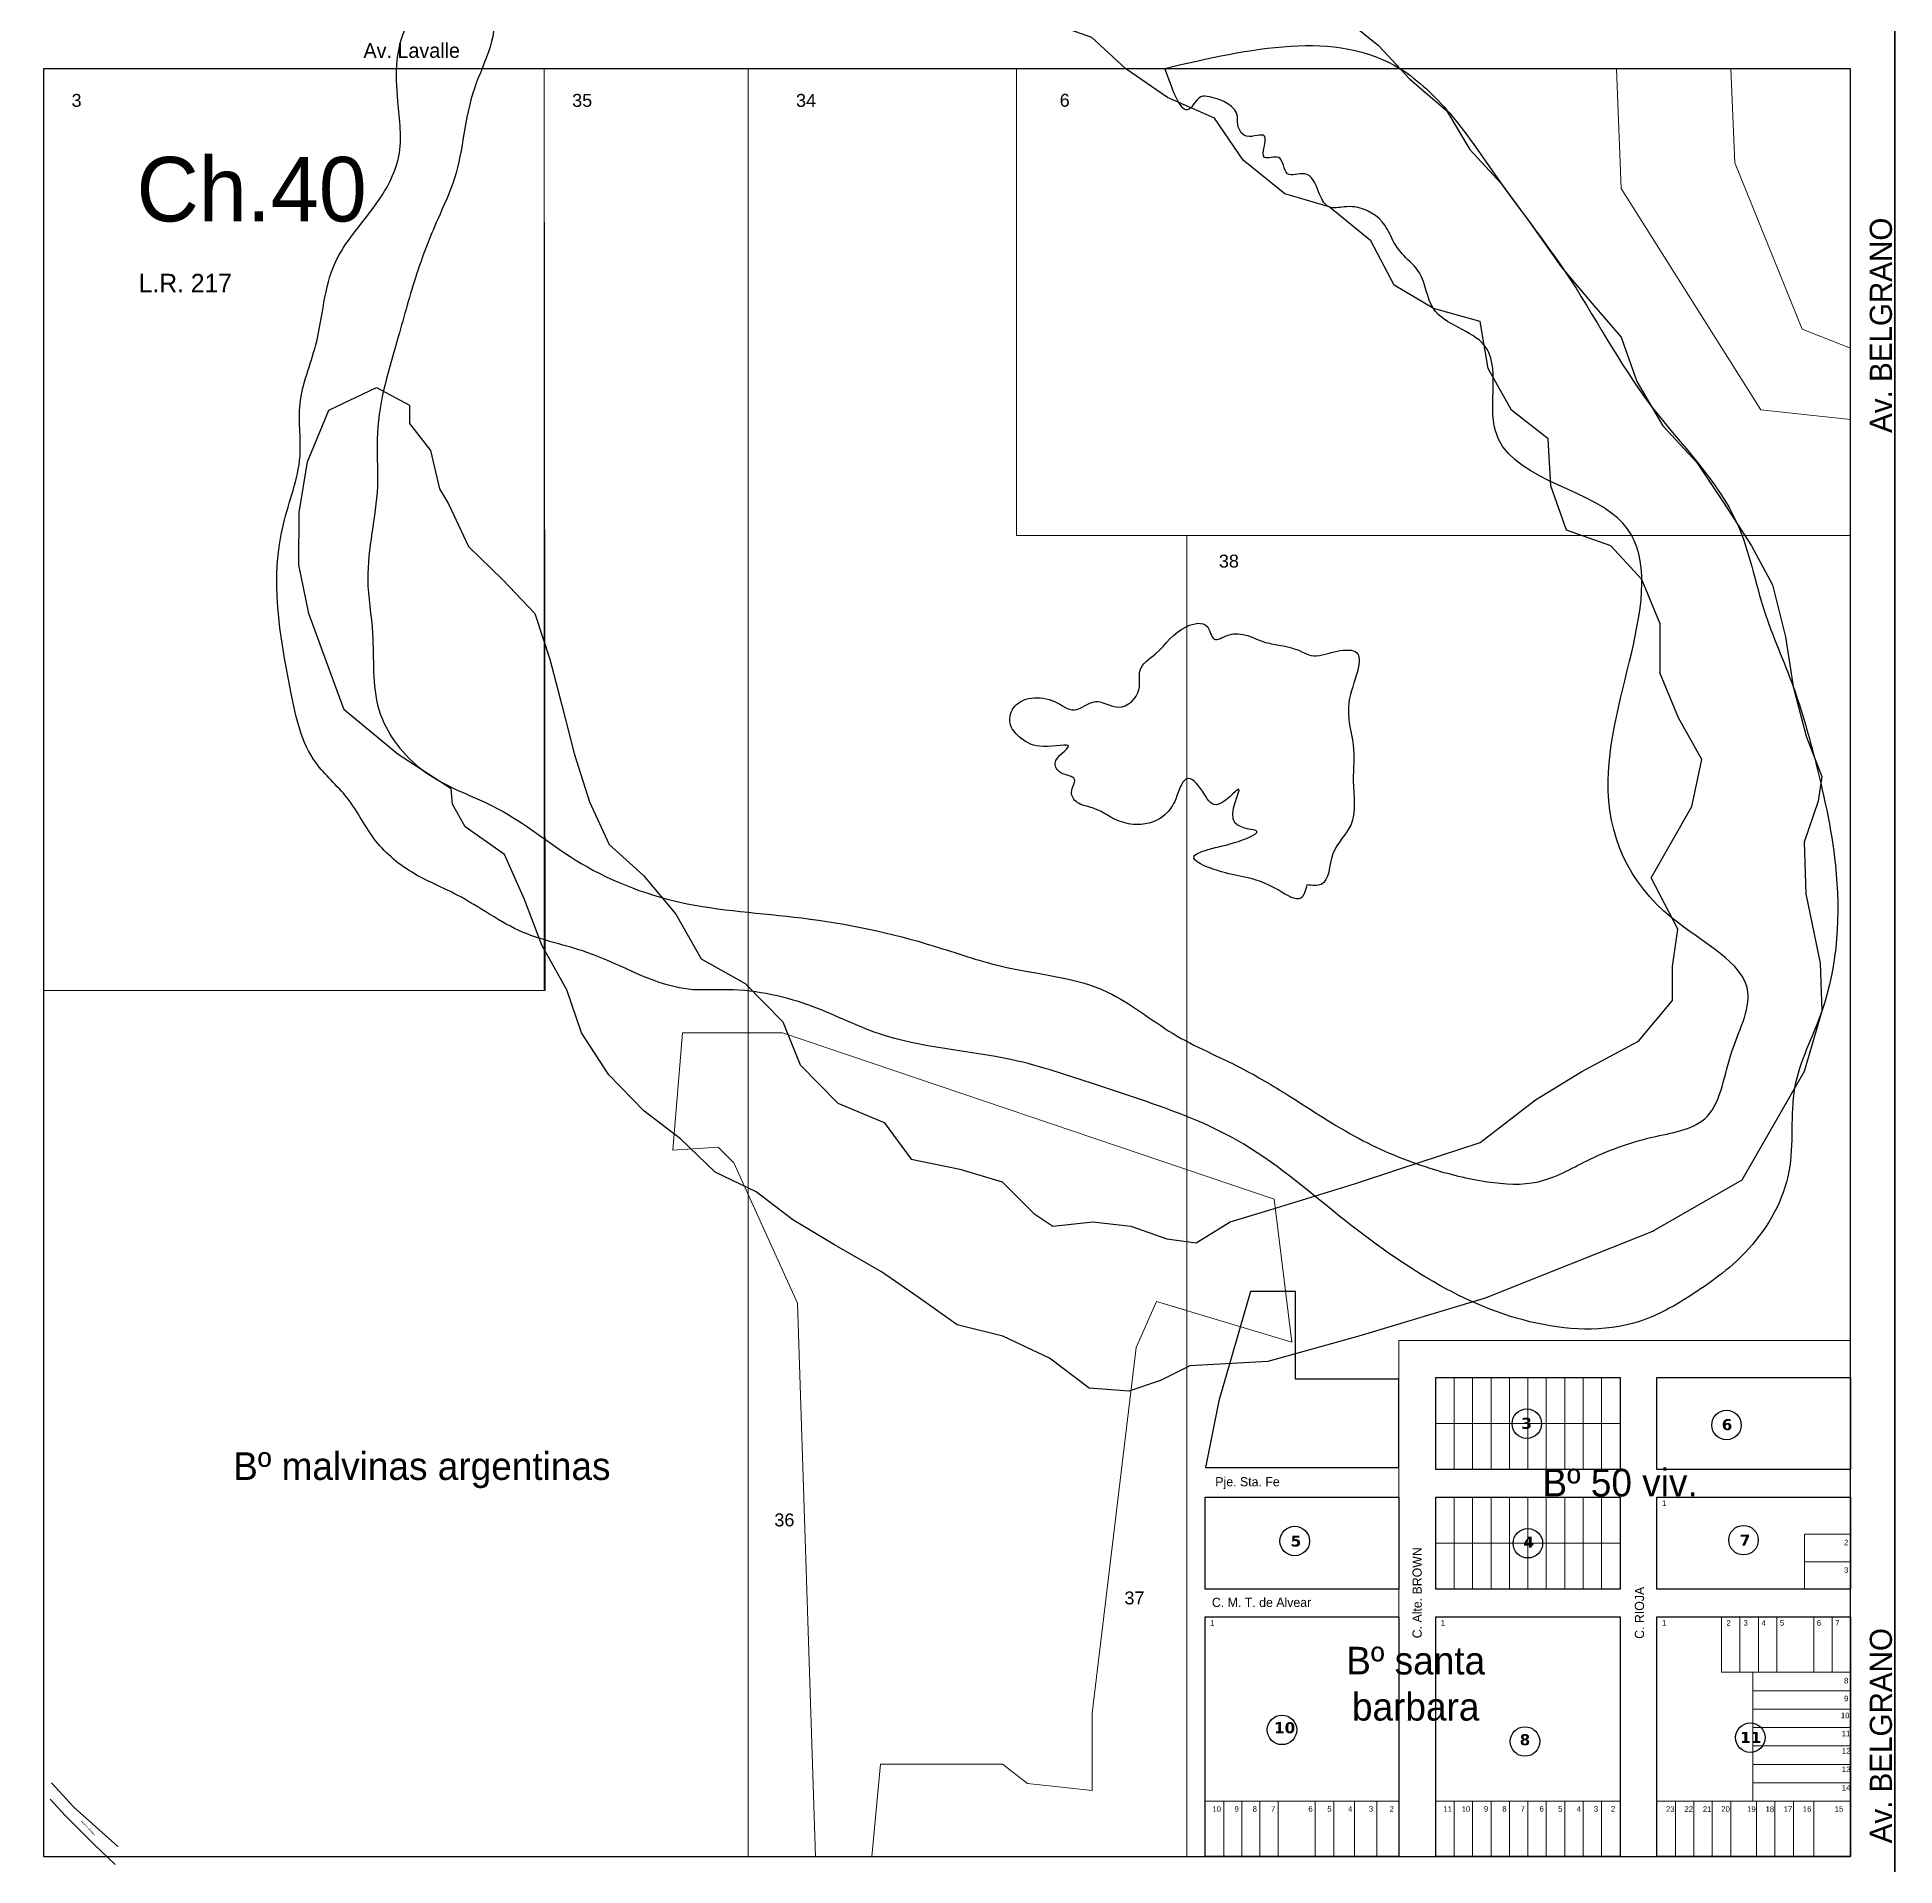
# Model space of a CAD drawing. Header units: millimetres. Extents: x 0 to 6558, y 60 to 10727.
# Drawn here: x 3196 to 4204, y 8425 to 9417 of the extents above; entities that cross this region are included whole.
import ezdxf

# ---------------------------------------------------------------- set-up
doc = ezdxf.new("R2010")
doc.units = ezdxf.units.MM
for name, color, linetype, lineweight in [('0 LAGUNA', 140, 'Continuous', 30), ('0 NOMBRE DE BARRIOS', 251, 'Continuous', 35), ('0 N° CHACRAS', 253, 'Continuous', 35), ('0 N° DE PARCELA', 255, 'Continuous', 25), ('0 SIG - PARCELAS', 252, 'Continuous', 18), ('EQUIPAMIENTOS', 10, 'Continuous', 18), ('plano sin mensura sta. barbara', 50, 'Continuous', 18), ('RECUADRO', 7, 'Continuous', 18)]:
    doc.layers.add(name, color=color, linetype=linetype, lineweight=lineweight)
for name, color, linetype in [('0 NOMBRE DE CALLES', 255, 'Continuous'), ('0 N° DE MANZANA', 255, 'Continuous'), ('0 Nº DE LOTE', 251, 'Continuous'), ('0 SIG - CHACRAS', 253, 'Continuous'), ('0 SIG - MANZANAS', 253, 'Continuous')]:
    doc.layers.add(name, color=color, linetype=linetype)
doc.styles.get("Standard").update_dxf_attribs({"font": 'arial.ttf'})
doc.styles.add('STYLE1', font='arial.ttf')

msp = doc.modelspace()

# ---------------------------------------------------------------- linework, layer by layer
at = {"layer": '0 LAGUNA'}
for p, q in [((3216.353, 8456.981), (3204.299, 8470.108)), ((3216.353, 8456.981), (3204.299, 8470.108)), ((3211.913, 8452.159), (3203.517, 8461.271)), ((3211.913, 8452.159), (3203.517, 8461.271)), ((3240.162, 8435.508), (3216.353, 8456.981)), ((3240.162, 8435.508), (3216.353, 8456.981)), ((3227.596, 8436.488), (3211.913, 8452.159)), ((3227.596, 8436.488), (3211.913, 8452.159)), ((3238.709, 8425.874), (3227.596, 8436.488)), ((3238.709, 8425.874), (3227.596, 8436.488))]:
    msp.add_line(p, q, dxfattribs=at)
for points in [[(4073.434, 8769.625), (3981.887, 8733.029), (3913.227, 8712.444), (3864.021, 8698.721), (3821.681, 8696.433), (3805.66, 8688.428), (3788.495, 8682.71), (3766.947, 8684.174), (3745.511, 8700.618), (3720.249, 8712.441), (3695.518, 8718.631), (3674.215, 8733.668), (3654.452, 8747.429), (3628.925, 8762.067), (3606.346, 8775.563), (3586.451, 8790.732), (3564.137, 8801.412), (3545.384, 8819.529), (3525.488, 8834.698), (3506.603, 8854.224), (3491.675, 8876.963), (3483.786, 8900.366), (3470.134, 8924.647), (3460.705, 8949.325), (3449.868, 8973.871), (3428.565, 8988.907), (3421.738, 9001.047), (3420.942, 9009.494), (3392.2, 9028.091), (3362.928, 9052.319), (3353.367, 9078.405), (3343.805, 9104.491), (3338.467, 9130.976), (3338.628, 9159.399), (3343.145, 9186.813), (3354.702, 9214.89), (3380.523, 9227.268), (3398.479, 9217.598), (3398.479, 9207.598), (3409.795, 9193.04), (3414.602, 9172.187), (3419.622, 9164.138), (3430.326, 9141), (3449.079, 9122.883), (3466.425, 9104.632), (3474.446, 9079.821), (3481.059, 9054.877), (3487.805, 9028.525), (3495.959, 9002.306), (3506.663, 8979.169), (3525.283, 8962.459), (3542.894, 8941.393), (3556.547, 8917.113), (3580.533, 8903.75), (3600.96, 8882.949), (3610.256, 8859.679), (3630.683, 8838.878), (3655.811, 8828.464), (3670.474, 8808.54), (3696.949, 8803.083), (3719.836, 8796.221), (3737.001, 8779.067), (3747.299, 8772.205), (3769.042, 8774.492), (3789.64, 8772.205), (3809.093, 8765.343), (3825.114, 8763.056), (3843.423, 8774.492), (3866.31, 8781.354), (3910.939, 8795.077), (3934.97, 8803.083), (3979.156, 8817.527), (4009.065, 8840.668), (4034.151, 8856.096), (4065.025, 8872.488), (4083.357, 8894.665), (4083.357, 8912.985), (4086.252, 8933.234), (4071.779, 8961.197), (4093.97, 8999.766), (4099.373, 9025.357), (4086.646, 9047.984), (4076.747, 9072.024), (4076.747, 9098.893), (4066.848, 9122.933), (4049.878, 9141.317), (4025.837, 9149.802), (4017.353, 9173.842), (4015.938, 9199.297), (3996.14, 9214.852), (3983.413, 9237.479), (3979.171, 9262.933), (3953.716, 9270.004), (3932.504, 9282.731), (3919.777, 9306.771), (3897.151, 9325.155), (3873.11, 9332.226), (3850.484, 9350.61), (3834.928, 9373.236), (3809.474, 9384.549), (3786.848, 9400.105), (3768.464, 9417.075), (3744.423, 9425.559)], [(3902.807, 9429.802), (3924.019, 9412.832), (3940.989, 9394.448), (3960.787, 9377.479), (3973.514, 9356.266), (3990.484, 9337.883), (4006.039, 9316.67), (4023.009, 9292.63), (4038.565, 9274.246), (4055.534, 9254.448), (4064.019, 9230.408), (4078.161, 9206.367), (4096.545, 9186.569), (4110.686, 9165.357), (4126.241, 9141.317), (4137.555, 9120.105), (4144.625, 9091.822), (4148.868, 9064.953), (4155.938, 9038.085), (4164.403, 9016.158), (4162.473, 9002.658), (4154.754, 8980.481), (4155.719, 8952.519), (4163.438, 8914.914), (4164.403, 8888.88), (4154.754, 8856.096), (4121.05, 8797.037), (4073.016, 8769.704)]]:
    msp.add_lwpolyline(points, dxfattribs=at)
at = {"layer": '0 LAGUNA', "start_tangent": (-0.67820687, -0.73487104), "end_tangent": (-0.04877531, 0.99880978)}
msp.add_spline([(2418.939, 9218.223), (2418.939, 9208.07), (2416.681, 9200.738), (2413.858, 9189.458), (2411.035, 9179.305), (2408.776, 9172.537), (2408.776, 9159), (2408.776, 9147.156), (2408.776, 9135.875), (2411.035, 9124.595), (2418.939, 9108.238), (2430.231, 9096.957), (2443.782, 9091.881), (2454.509, 9088.497), (2472.576, 9081.729), (2482.174, 9073.832), (2494.595, 9071.012), (2502.5, 9066.5), (2551.221, 9076.645), (2565.562, 9078.237), (2576.717, 9079.828), (2589.465, 9079.828), (2613.367, 9079.828), (2632.968, 9081.984), (2630.39, 9101.421), (2630.66, 9102.121), (2680.439, 9102.121), (2680.439, 9129.176), (2704.196, 9141.912), (2729.691, 9157.83), (2752, 9165.79), (2772.716, 9181.708), (2795.024, 9199.219), (2820.52, 9213.546), (2831.626, 9231.056), (2871.527, 9254.745), (2905.688, 9283.588), (2922.468, 9301.099), (2946.191, 9318.609), (2976.682, 9351.425), (2982.335, 9353.63), (2990.511, 9366.365), (3002.775, 9392.004), (3015.948, 9400.105), (3033.591, 9412.999), (3047.803, 9414.917), (3055.101, 9420.105), (3059.326, 9425.662), (3067.392, 9431.034), (3072.002, 9435.638), (3089.645, 9462.228), (3098.59, 9474.601), (3106.847, 9479.413), (3114.416, 9489.036), (3109.095, 9502.196), (3126.113, 9505.533), (3128.178, 9511.032), (3136.434, 9516.531), (3143.315, 9526.155), (3149.508, 9535.091), (3153.636, 9541.277), (3154.325, 9551.588), (3159.141, 9556.399), (3162.582, 9563.273), (3164.646, 9570.147), (3179.979, 9594.447), (3191.023, 9607.347), (3199.979, 9618.73), (3204.979, 9636.183), (3204.979, 9652.878), (3216.848, 9670.206), (3235.722, 9693.31), (3241.735, 9713.332), (3247.748, 9726.68), (3263.782, 9740.028), (3276.475, 9749.372), (3285.828, 9757.38), (3293.845, 9763.387), (3307.207, 9763.387), (3313.887, 9763.387), (3325.913, 9766.724), (3349.964, 9768.059), (3367.334, 9768.059), (3382.7, 9766.057), (3374.015, 9756.046), (3355.976, 9750.039), (3343.951, 9738.693), (3341.279, 9729.35), (3335.934, 9720.006), (3327.249, 9708.66), (3315.892, 9700.651), (3305.203, 9676.625), (3301.194, 9662.609), (3289.169, 9630.574), (3285.16, 9627.237), (3273.135, 9609.885), (3264.45, 9596.537), (3251.088, 9591.865), (3237.727, 9582.521), (3229.042, 9577.182), (3215.68, 9568.506), (3213.676, 9559.162), (3199.979, 9559.162), (3180.079, 9559.162), (3180.079, 9547.816), (3179.979, 9524.457), (3172.255, 9509.775), (3164.906, 9494.424), (3142.38, 9460.371), (3134.274, 9445.332), (3120.378, 9420.105), (3111.74, 9409.445), (3111.74, 9400.105), (3104.746, 9380.553), (3093.746, 9369.564), (3082.166, 9356.261), (3070.008, 9345.85), (3057.849, 9339.488), (3049.164, 9336.596), (3036.054, 9324.307), (3019.049, 9314.24), (3010.861, 9305.432), (3007.712, 9292.219), (2999.525, 9283.411), (2987.559, 9275.861), (2972.1, 9265.651), (2956.823, 9260.601), (2954.232, 9253.355), (2947.738, 9245.633), (2944.337, 9238.219), (2940.317, 9232.35), (2936.916, 9226.79), (2932.587, 9219.994), (2927.021, 9212.581), (2917.745, 9208.256), (2909.706, 9205.167), (2904.14, 9203.005), (2897.337, 9194.973), (2890.176, 9181.186), (2883.921, 9170.319), (2873.859, 9165.7), (2870.324, 9164.614), (2855.989, 9158.337), (2837.215, 9155.268), (2823.809, 9140.302), (2821.854, 9130.374), (2808.882, 9113.665), (2802.055, 9101.389), (2792.156, 9097.296), (2786.012, 9097.296), (2776.112, 9092.863), (2744.544, 9065.859), (2738.666, 9047.915), (2731.481, 9041.064), (2722.99, 9033.234), (2717.438, 9026.709), (2706.008, 9016.595), (2696.537, 9010.397), (2680.439, 9003.546), (2672.697, 8998.978), (2666.492, 8993.432), (2657.348, 8987.233), (2648.997, 8979.654), (2632.489, 8977.112), (2619.792, 8976.467), (2600.851, 8973.858), (2595.952, 8973.858), (2578.692, 8963.736), (2566.895, 8954.57), (2565.584, 8942.784), (2568.206, 8930.344), (2587.213, 8931.653), (2593.768, 8931.653), (2602.288, 8929.034), (2610.229, 8920.471), (2628.505, 8910.105), (2637.025, 8910.105), (2644.891, 8910.105), (2656.689, 8910.105), (2668.182, 8912.106), (2680.439, 8912.106), (2680.439, 8910.105), (2697.325, 8910.105), (2700.602, 8900.224), (2740.744, 8872.077), (2753.426, 8850.77), (2757.553, 8839.636), (2768.613, 8830.673), (2789.743, 8831.191), (2805.318, 8822.31), (2818.188, 8819.673), (2825.977, 8815.375), (2838.611, 8808.403), (2856.857, 8800.512), (2875.078, 8792.814), (2895.234, 8796.063), (2907.916, 8796.063), (2926.939, 8793.183), (2949.42, 8793.183), (2986.238, 8778.876), (3006.219, 8771.618), (3028.924, 8748.935), (3034.373, 8747.121), (3040.731, 8743.491), (3044.364, 8738.955), (3059.803, 8719.902), (3070.702, 8707.2), (3081.601, 8688.147), (3089.774, 8662.743), (3092.499, 8642.782), (3087.958, 8621.914), (3075.243, 8607.398), (3063.436, 8594.696), (3050.721, 8581.994), (3041.639, 8575.643), (3034.862, 8546.589), (3028.173, 8536.822), (3019.854, 8526.98), (3015.475, 8521.294), (3015.037, 8513.639), (3020.956, 8497.339), (3027.118, 8487.337), (3035.204, 8484.837), (3051.813, 8465.732), (3051.315, 8455.492), (3039.615, 8430.105), (3009.028, 8435.757), (2987.132, 8435.296), (2967.31, 8433.712), (2955.976, 8434.55), (2950.1, 8434.201), (2934.591, 8432.648), (2926.043, 8437.881), (2921.08, 8439.534), (2918.943, 8447.522), (2911.864, 8452.804), (2899.747, 8456.182), (2892.42, 8458.434), (2888.757, 8462.938), (2878.613, 8467.161), (2866.496, 8470.82), (2862.551, 8472.509), (2852.407, 8476.732), (2837.754, 8480.11), (2821.692, 8480.391), (2816.62, 8479.547), (2791.26, 8482.085), (2784.846, 8481.932), (2781.028, 8481.017), (2759.168, 8479.13), (2759.129, 8479.116), (2770.65, 8472.068), (2778.584, 8468.963), (2779.806, 8467.132), (2779.996, 8464.637), (2775.835, 8455.537), (2773.239, 8454.774), (2765.602, 8452.638), (2760.562, 8454.011), (2755.225, 8457.103), (2749.566, 8461.487), (2743.609, 8461.487), (2739.027, 8458.588), (2736.613, 8454.337), (2733.987, 8447.756), (2732.002, 8443.941), (2711.153, 8433.665), (2701.482, 8432.323), (2695.706, 8432.054), (2670.856, 8433.53), (2666.154, 8435.543), (2664.408, 8437.556), (2667.723, 8466.899), (2664.651, 8485.783), (2669.737, 8507.443), (2669.451, 8518.305), (2696.462, 8506.021), (2705.709, 8505.547), (2716.142, 8505.784), (2722.543, 8508.389), (2726.337, 8510.758), (2733.687, 8510.521), (2743.171, 8505.073), (2767.911, 8500.184), (2798.3, 8500.717), (2804.697, 8511.368), (2810.029, 8518.825), (2815.36, 8523.086), (2840.701, 8524.58), (2853.49, 8523.661), (2871.339, 8530.707), (2904.432, 8550.164), (2911.053, 8563.55), (2918.788, 8571.307), (2925.185, 8579.614), (2926.61, 8580.073), (2934.248, 8582.736), (2945.019, 8597.715), (2951.824, 8607.686), (2953.4, 8616.608), (2959.134, 8620.824), (2961.805, 8627.103), (2969.488, 8635.341), (2970.283, 8635.939), (2971.564, 8634.303), (2970.472, 8635.5), (2974.531, 8641.273), (2982.818, 8649.67), (2983.343, 8666.463), (2981.242, 8674.335), (2976.514, 8680.107), (2971.261, 8686.405), (2969.16, 8692.702), (2965.482, 8702.674), (2960.754, 8706.872), (2957.603, 8707.397), (2947.621, 8714.744), (2942.368, 8719.992), (2937.64, 8723.665), (2929.235, 8729.963), (2922.387, 8732.171), (2919.779, 8730.416), (2907.171, 8725.676), (2902.969, 8724.304), (2888.785, 8724.853), (2883.531, 8725.676), (2871.133, 8725.676), (2861.017, 8727.048), (2845.504, 8735.317), (2827.948, 8733.185), (2815.954, 8740.092), (2805.611, 8739.793), (2794.53, 8742.479), (2787.143, 8745.463), (2758.714, 8749.75), (2744.573, 8753.109), (2730.431, 8756.468), (2729.521, 8767.021), (2724.349, 8770.711), (2715.484, 8772.925), (2705.88, 8777.353), (2698.493, 8778.091), (2688.151, 8776.615), (2681.502, 8775.877), (2670.159, 8769.156), (2659.291, 8773.495), (2660.817, 8781.781), (2657.862, 8786.209), (2661.556, 8793.589), (2663.033, 8803.921), (2665.249, 8810.563), (2651.213, 8819.419), (2640.132, 8819.419), (2634.961, 8810.563), (2631.127, 8806.916), (2620.967, 8801.469)], degree=3, dxfattribs=at)
at = {"layer": '0 LAGUNA'}
for points in [[(3808.137, 9400.354), (3822.201, 9378.893), (3827.537, 9384.861), (3832.422, 9384.861), (3847.522, 9374.21), (3847.522, 9371.104), (3852.408, 9363.56), (3862.178, 9363.56), (3862.178, 9352.022), (3869.728, 9352.022), (3874.613, 9343.147), (3883.94, 9343.147), (3891.49, 9333.384), (3897.151, 9325.155), (3905.257, 9325.155), (3911.031, 9325.155), (3927.463, 9315.189), (3932.348, 9305.87), (3937.677, 9298.77), (3946.116, 9289.451), (3953.716, 9270.004), (3981.292, 9250.206), (3987.329, 9203.638), (4053.559, 9156.448), (4048.442, 9013.707), (4083.074, 8939.374), (4124.284, 8899.366), (4115.072, 8865.112), (4100.87, 8830.344), (4072.466, 8820.41), (4036.96, 8807.639), (4010.687, 8796.286), (3982.993, 8796.286), (3951.748, 8803.643), (3913.403, 8819.701), (3875.057, 8843.116), (3849.335, 8858.04), (3812.547, 8876.642), (3776.905, 8899.194), (3718.676, 8913.385), (3683.035, 8924.101), (3611.134, 8939.374), (3544.978, 8947.98), (3488.286, 8970.951), (3446.39, 8998.623), (3406.571, 9018.793), (3381.771, 9052.549), (3378.365, 9093.702), (3375.773, 9123.131), (3380.972, 9173.509), (3380.972, 9202.6), (3392.334, 9254.7), (3402.276, 9288.716), (3413.742, 9318.517), (3422.81, 9340.735), (3433.606, 9389.472), (3442.042, 9433.582), (3429.26, 9445.644), (3398.726, 9426.486), (3392.153, 9382.494), (3392.586, 9352.693), (3379.619, 9325.73), (3358.25, 9295.22), (3347.55, 9250.255), (3339.029, 9218.326), (3339.029, 9189.944), (3329.98, 9153.047), (3334.046, 9062.003), (3347.538, 9023.687), (3364.581, 9004.53), (3380.203, 8981.115), (3400.868, 8963.449), (3424.271, 8951.803), (3460.064, 8931.551), (3494.671, 8920.723), (3552, 8900.464), (3568.074, 8900.464), (3615.024, 8892.054), (3652.8, 8876.642), (3725.28, 8862.384), (3770.553, 8848.98), (3805.206, 8837.252), (3847.125, 8818.822), (3903.236, 8777.274), (3950.745, 8743.764), (4006.079, 8720.308), (4064.966, 8720.308), (4094.589, 8735.391), (4124.771, 8759.965), (4146.569, 8801.851), (4149.663, 8847.175), (4164.403, 8888.88), (4171.741, 8968.04), (4160.171, 9027.121), (4148.868, 9064.953), (4133.171, 9106.123), (4118.464, 9153.337), (4071.711, 9217.332), (4025.213, 9290.025), (3990.484, 9337.883), (3962.564, 9375.956), (3935.768, 9400.105), (3808.137, 9400.354)], [(3808.137, 9400.354), (3822.201, 9378.893), (3827.537, 9384.861), (3832.422, 9384.861), (3847.522, 9374.21), (3847.522, 9371.104), (3852.408, 9363.56), (3862.178, 9363.56), (3862.178, 9352.022), (3869.728, 9352.022), (3874.613, 9343.147), (3883.94, 9343.147), (3891.49, 9333.384), (3897.151, 9325.155), (3905.257, 9325.155), (3911.031, 9325.155), (3927.463, 9315.189), (3932.348, 9305.87), (3937.677, 9298.77), (3946.116, 9289.451), (3953.716, 9270.004), (3981.292, 9250.206), (3987.329, 9203.638), (4053.559, 9156.448), (4048.442, 9013.707), (4083.074, 8939.374), (4124.284, 8899.366), (4115.072, 8865.112), (4100.87, 8830.344), (4072.466, 8820.41), (4036.96, 8807.639), (4010.687, 8796.286), (3982.993, 8796.286), (3951.748, 8803.643), (3913.403, 8819.701), (3875.057, 8843.116), (3849.335, 8858.04), (3812.547, 8876.642), (3776.905, 8899.194), (3718.676, 8913.385), (3683.035, 8924.101), (3611.134, 8939.374), (3544.978, 8947.98), (3488.286, 8970.951), (3446.39, 8998.623), (3406.571, 9018.793), (3381.771, 9052.549), (3378.365, 9093.702), (3375.773, 9123.131), (3380.972, 9173.509), (3380.972, 9202.6), (3392.334, 9254.7), (3402.276, 9288.716), (3413.742, 9318.517), (3422.81, 9340.735), (3433.606, 9389.472), (3442.042, 9433.582), (3429.26, 9445.644), (3398.726, 9426.486), (3392.153, 9382.494), (3392.586, 9352.693), (3379.619, 9325.73), (3358.25, 9295.22), (3347.55, 9250.255), (3339.029, 9218.326), (3339.029, 9189.944), (3329.98, 9153.047), (3334.046, 9062.003), (3347.538, 9023.687), (3364.581, 9004.53), (3380.203, 8981.115), (3400.868, 8963.449), (3424.271, 8951.803), (3460.064, 8931.551), (3494.671, 8920.723), (3552, 8900.464), (3568.074, 8900.464), (3615.024, 8892.054), (3652.8, 8876.642), (3725.28, 8862.384), (3770.553, 8848.98), (3805.206, 8837.252), (3847.125, 8818.822), (3903.236, 8777.274), (3950.745, 8743.764), (4006.079, 8720.308), (4064.966, 8720.308), (4094.589, 8735.391), (4124.771, 8759.965), (4146.569, 8801.851), (4149.663, 8847.175), (4164.403, 8888.88), (4171.741, 8968.04), (4160.171, 9027.121), (4148.868, 9064.953), (4133.171, 9106.123), (4118.464, 9153.337), (4071.711, 9217.332), (4025.213, 9290.025), (3990.484, 9337.883), (3962.564, 9375.956), (3935.768, 9400.105), (3808.137, 9400.354)], [(3885.13, 8957.374), (3892.884, 8957.588), (3899.267, 8974.15), (3908.94, 8989.766), (3910.288, 9013.761), (3910.288, 9033.186), (3907.937, 9056.42), (3911.324, 9083.942), (3899.996, 9083.843), (3887.417, 9081.828), (3882.462, 9083.843), (3870.947, 9087.279), (3862.731, 9088.905), (3842.438, 9092.829), (3834.814, 9090.699), (3831.002, 9097.555), (3819.979, 9097.555), (3803.003, 9082.701), (3794.634, 9073.82), (3794.045, 9063.276), (3782.974, 9053.754), (3770.395, 9056.801), (3758.96, 9052.269), (3748.287, 9056.801), (3725.849, 9053.079), (3724.385, 9044.119), (3729.99, 9036.995), (3742.188, 9032.425), (3755.91, 9032.425), (3748.578, 9023.283), (3751.717, 9018.202), (3759.133, 9014.523), (3757.46, 9007.667), (3760.571, 9002.099), (3768.91, 8999.061), (3780.814, 8993.029), (3790.979, 8990.147), (3806.988, 8994.395), (3813.418, 9002.624), (3816.255, 9009.953), (3819.979, 9014.904), (3828.44, 9008.118), (3835.958, 9000.804), (3848.205, 9009.215), (3846.107, 8990.995), (3858.003, 8986.338), (3845.868, 8980.244), (3829.444, 8975.865), (3824.045, 8972.939), (3836.581, 8965.076), (3851.205, 8961.581), (3869.502, 8954.561), (3881.898, 8950.154), (3885.13, 8957.374)], [(3885.13, 8957.374), (3892.884, 8957.588), (3899.267, 8974.15), (3908.94, 8989.766), (3910.288, 9013.761), (3910.288, 9033.186), (3907.937, 9056.42), (3911.324, 9083.942), (3899.996, 9083.843), (3887.417, 9081.828), (3882.462, 9083.843), (3870.947, 9087.279), (3862.731, 9088.905), (3842.438, 9092.829), (3834.814, 9090.699), (3831.002, 9097.555), (3819.979, 9097.555), (3803.003, 9082.701), (3794.634, 9073.82), (3794.045, 9063.276), (3782.974, 9053.754), (3770.395, 9056.801), (3758.96, 9052.269), (3748.287, 9056.801), (3725.849, 9053.079), (3724.385, 9044.119), (3729.99, 9036.995), (3742.188, 9032.425), (3755.91, 9032.425), (3748.578, 9023.283), (3751.717, 9018.202), (3759.133, 9014.523), (3757.46, 9007.667), (3760.571, 9002.099), (3768.91, 8999.061), (3780.814, 8993.029), (3790.979, 8990.147), (3806.988, 8994.395), (3813.418, 9002.624), (3816.255, 9009.953), (3819.979, 9014.904), (3828.44, 9008.118), (3835.958, 9000.804), (3848.205, 9009.215), (3846.107, 8990.995), (3858.003, 8986.338), (3845.868, 8980.244), (3829.444, 8975.865), (3824.045, 8972.939), (3836.581, 8965.076), (3851.205, 8961.581), (3869.502, 8954.561), (3881.898, 8950.154), (3885.13, 8957.374)]]:
    msp.add_spline(points, degree=3, dxfattribs=at)
at = {"layer": '0 N° DE MANZANA'}
for centre in [(4004.402, 8664.98), (4112.715, 8664.244), (3878.528, 8601.29), (3878.528, 8601.29), (4004.979, 8600.105), (4121.915, 8601.776), (3871.594, 8498.829), (3871.594, 8498.829), (4003.373, 8492.572), (4125.585, 8494.657)]:
    msp.add_circle(centre, 8, dxfattribs=at)
at = {"layer": '0 SIG - CHACRAS'}
msp.add_lwpolyline([(3199.979, 8430.105), (4179.979, 8430.105), (4179.979, 9400.105), (3199.979, 9400.105)], close=True, dxfattribs=at)
msp.add_lwpolyline([(3199.979, 8900.105), (3199.979, 8430.105), (3339.479, 8430.105)], dxfattribs=at)
at = {"layer": '0 SIG - MANZANAS'}
msp.add_lwpolyline([(3830.189, 8641.16), (3934.979, 8641.16), (3934.979, 8689.051), (3878.899, 8689.051), (3878.899, 8736.78), (3854.5, 8736.78), (3837.418, 8677.461), (3830.189, 8641.16)], dxfattribs=at)
for points in [[(3954.979, 8690.105), (4054.979, 8690.105), (4054.979, 8640.105), (3954.979, 8640.105)], [(4074.979, 8690.105), (4179.979, 8690.105), (4179.979, 8640.105), (4074.979, 8640.105)], [(3829.979, 8625.105), (3934.979, 8625.105), (3934.979, 8575.105), (3829.979, 8575.105)], [(3829.979, 8625.105), (3934.979, 8625.105), (3934.979, 8575.105), (3829.979, 8575.105)], [(3954.979, 8625.105), (4054.979, 8625.105), (4054.979, 8575.105), (3954.979, 8575.105)], [(4074.979, 8625.105), (4179.979, 8625.105), (4179.979, 8575.105), (4074.979, 8575.105)], [(3829.979, 8560.105), (3934.979, 8560.105), (3934.979, 8430.105), (3829.979, 8430.105)], [(3829.979, 8560.105), (3934.979, 8560.105), (3934.979, 8430.111), (3829.979, 8430.111)], [(3954.979, 8560.105), (4054.979, 8560.105), (4054.979, 8430.105), (3954.979, 8430.105)], [(4074.979, 8560.105), (4179.979, 8560.105), (4179.979, 8430.105), (4074.979, 8430.105)]]:
    msp.add_lwpolyline(points, close=True, dxfattribs=at)
at = {"layer": '0 SIG - PARCELAS'}
msp.add_line((3954.979, 8575.105), (3954.979, 8625.105), dxfattribs=at)
for points in [[(3199.979, 8900.105), (3471.459, 8900.105), (3471.459, 9400.105), (3199.979, 9400.105)], [(3727.579, 9400.105), (4053.059, 9400.105), (4055.611, 9335.155), (4131.384, 9215.062), (4179.979, 9209.815), (4179.979, 9146.865), (3727.579, 9146.865)], [(4179.979, 9248.502), (4179.979, 9400.105), (4115.076, 9400.105), (4117.128, 9349.113), (4153.718, 9258.787)], [(3819.979, 9146.865), (3819.979, 8430.111), (3934.979, 8430.111), (3934.979, 8710.105), (4179.979, 8710.105), (4179.979, 9146.865)], [(4179.979, 8590.105), (4154.979, 8590.105), (4154.979, 8605.105), (4179.979, 8605.105)], [(4179.979, 8575.105), (4154.979, 8575.105), (4154.979, 8590.105), (4179.979, 8590.105)], [(3829.979, 8560.105), (3934.979, 8560.105), (3934.979, 8460.105), (3829.979, 8460.105)], [(4119.979, 8560.105), (4109.979, 8560.105), (4109.979, 8530.105), (4119.979, 8530.105)], [(4129.979, 8560.105), (4119.979, 8560.105), (4119.979, 8530.105), (4129.979, 8530.105)], [(4139.979, 8560.105), (4129.979, 8560.105), (4129.979, 8530.105), (4139.979, 8530.105)], [(4159.979, 8560.105), (4139.979, 8560.105), (4139.979, 8530.105), (4159.979, 8530.105)], [(4169.979, 8560.105), (4159.979, 8560.105), (4159.979, 8530.105), (4169.979, 8530.105)], [(4179.979, 8560.105), (4169.979, 8560.105), (4169.979, 8530.105), (4179.979, 8530.105)], [(4179.979, 8520.105), (4126.979, 8520.105), (4126.979, 8530.105), (4179.979, 8530.105)], [(4179.979, 8510.105), (4126.979, 8510.105), (4126.979, 8520.105), (4179.979, 8520.105)], [(4179.979, 8500.105), (4126.979, 8500.105), (4126.979, 8510.105), (4179.979, 8510.105)], [(4179.979, 8490.105), (4126.979, 8490.105), (4126.979, 8500.105), (4179.979, 8500.105)], [(4179.979, 8480.105), (4126.979, 8480.105), (4126.979, 8490.105), (4179.979, 8490.105)], [(4179.979, 8470.105), (4126.979, 8470.105), (4126.979, 8480.105), (4179.979, 8480.105)], [(4179.979, 8460.105), (4126.979, 8460.105), (4126.979, 8470.105), (4179.979, 8470.105)], [(3829.979, 8430.105), (3839.979, 8430.105), (3839.979, 8460.105), (3829.979, 8460.105)], [(3829.979, 8430.105), (3839.979, 8430.105), (3839.979, 8460.105), (3829.979, 8460.105)], [(3839.979, 8430.105), (3849.779, 8430.105), (3849.779, 8460.105), (3839.979, 8460.105)], [(3839.979, 8430.105), (3849.779, 8430.105), (3849.779, 8460.105), (3839.979, 8460.105)], [(3849.779, 8430.105), (3859.579, 8430.105), (3859.579, 8460.105), (3849.779, 8460.105)], [(3849.779, 8430.105), (3859.579, 8430.105), (3859.579, 8460.105), (3849.779, 8460.105)], [(3859.579, 8430.105), (3869.579, 8430.105), (3869.579, 8460.105), (3859.579, 8460.105)], [(3859.579, 8430.105), (3869.579, 8430.105), (3869.579, 8460.105), (3859.579, 8460.105)], [(3869.579, 8430.105), (3889.579, 8430.105), (3889.579, 8460.105), (3869.579, 8460.105)], [(3869.579, 8430.105), (3889.579, 8430.105), (3889.579, 8460.105), (3869.579, 8460.105)], [(3889.579, 8430.105), (3899.779, 8430.105), (3899.779, 8460.105), (3889.579, 8460.105)], [(3889.579, 8430.105), (3899.779, 8430.105), (3899.779, 8460.105), (3889.579, 8460.105)], [(3899.779, 8430.105), (3910.979, 8430.105), (3910.979, 8460.105), (3899.779, 8460.105)], [(3899.779, 8430.105), (3910.979, 8430.105), (3910.979, 8460.105), (3899.779, 8460.105)], [(3910.979, 8430.105), (3922.979, 8430.105), (3922.979, 8460.105), (3910.979, 8460.105)], [(3910.979, 8430.105), (3922.979, 8430.105), (3922.979, 8460.105), (3910.979, 8460.105)], [(3922.979, 8430.105), (3934.979, 8430.105), (3934.979, 8460.105), (3922.979, 8460.105)], [(3922.979, 8430.105), (3934.979, 8430.105), (3934.979, 8460.105), (3922.979, 8460.105)], [(3954.979, 8430.105), (3964.979, 8430.105), (3964.979, 8460.105), (3954.979, 8460.105)], [(3964.979, 8430.105), (3974.979, 8430.105), (3974.979, 8460.105), (3964.979, 8460.105)], [(3974.979, 8430.105), (3984.979, 8430.105), (3984.979, 8460.105), (3974.979, 8460.105)], [(3984.979, 8430.105), (3994.979, 8430.105), (3994.979, 8460.105), (3984.979, 8460.105)], [(3994.979, 8430.105), (4004.979, 8430.105), (4004.979, 8460.105), (3994.979, 8460.105)], [(4004.979, 8430.105), (4014.979, 8430.105), (4014.979, 8460.105), (4004.979, 8460.105)], [(4014.979, 8430.105), (4024.979, 8430.105), (4024.979, 8460.105), (4014.979, 8460.105)], [(4024.979, 8430.105), (4034.979, 8430.105), (4034.979, 8460.105), (4024.979, 8460.105)], [(4034.979, 8430.105), (4044.979, 8430.105), (4044.979, 8460.105), (4034.979, 8460.105)], [(4044.979, 8430.105), (4054.979, 8430.105), (4054.979, 8460.105), (4044.979, 8460.105)], [(4074.979, 8430.105), (4084.979, 8430.105), (4084.979, 8460.105), (4074.979, 8460.105)], [(4084.979, 8430.105), (4094.979, 8430.105), (4094.979, 8460.105), (4084.979, 8460.105)], [(4094.979, 8430.105), (4104.979, 8430.105), (4104.979, 8460.105), (4094.979, 8460.105)], [(4104.979, 8430.105), (4114.979, 8430.105), (4114.979, 8460.105), (4104.979, 8460.105)], [(4114.979, 8430.105), (4128.979, 8430.105), (4128.979, 8460.105), (4114.979, 8460.105)], [(4128.979, 8430.105), (4138.979, 8430.105), (4138.979, 8460.105), (4128.979, 8460.105)], [(4138.979, 8430.105), (4148.979, 8430.105), (4148.979, 8460.105), (4138.979, 8460.105)], [(4148.979, 8430.105), (4159.979, 8430.105), (4159.979, 8460.105), (4148.979, 8460.105)], [(4159.979, 8430.105), (4179.979, 8430.105), (4179.979, 8460.105), (4159.979, 8460.105)]]:
    msp.add_lwpolyline(points, close=True, dxfattribs=at)
for points in [[(3582.099, 9400.105), (3471.459, 9400.105), (3471.979, 8900.105), (3199.979, 8900.105), (3199.979, 8430.105), (3582.099, 8430.105), (3582.099, 9400.105)], [(3582.099, 9400.105), (3727.579, 9400.105), (3727.579, 9146.865), (3819.979, 9146.865), (3819.979, 8430.105), (3582.595, 8430.105)], [(3582.099, 8430.105), (3582.099, 9400.105)], [(3877.013, 8709.17), (3867.346, 8786.724), (3600.709, 8877.078), (3546.409, 8877.078), (3541.271, 8813.405), (3565.734, 8815.088), (3574.353, 8806.468), (3608.899, 8730.369), (3618.632, 8430.105), (3649.082, 8430.105), (3653.792, 8480.294), (3720.092, 8480.294), (3733.524, 8469.696), (3768.589, 8465.993), (3768.589, 8507.843), (3792.532, 8706.405), (3803.619, 8731.275), (3877.013, 8709.17), (3867.346, 8786.724), (3600.709, 8877.078), (3546.409, 8877.078)], [(3608.899, 8730.369), (3582.099, 8789.405), (3582.099, 8430.105), (3618.632, 8430.105), (3608.899, 8730.369)], [(3819.979, 8430.105), (3819.979, 8726.348), (3803.619, 8731.275), (3792.532, 8706.405), (3768.589, 8507.843), (3768.589, 8465.993)], [(3612.316, 8627.105), (3612.207, 8626.391)], [(3768.589, 8465.993), (3733.524, 8469.696), (3720.092, 8480.294), (3653.792, 8480.294), (3649.082, 8430.105), (3819.979, 8430.105)]]:
    msp.add_lwpolyline(points, dxfattribs=at)
at = {"layer": 'EQUIPAMIENTOS'}
msp.add_line((4179.979, 9146.865), (4179.979, 8710.105), dxfattribs=at)
at = {"layer": 'plano sin mensura sta. barbara'}
for points in [[(3954.979, 8690.105), (3964.979, 8690.105), (3964.979, 8665.105), (3954.979, 8665.105)], [(3964.979, 8690.105), (3974.979, 8690.105), (3974.979, 8665.105), (3964.979, 8665.105)], [(3974.979, 8690.105), (3984.979, 8690.105), (3984.979, 8665.105), (3974.979, 8665.105)], [(3984.979, 8690.105), (3994.979, 8690.105), (3994.979, 8665.105), (3984.979, 8665.105)], [(3994.979, 8690.105), (4004.979, 8690.105), (4004.979, 8665.105), (3994.979, 8665.105)], [(4004.979, 8690.105), (4014.979, 8690.105), (4014.979, 8665.105), (4004.979, 8665.105)], [(4014.979, 8690.105), (4024.979, 8690.105), (4024.979, 8665.105), (4014.979, 8665.105)], [(4024.979, 8690.105), (4034.979, 8690.105), (4034.979, 8665.105), (4024.979, 8665.105)], [(4034.979, 8690.105), (4044.979, 8690.105), (4044.979, 8665.105), (4034.979, 8665.105)], [(4044.979, 8690.105), (4054.979, 8690.105), (4054.979, 8665.105), (4044.979, 8665.105)], [(3954.979, 8665.105), (3964.979, 8665.105), (3964.979, 8640.105), (3954.979, 8640.105)], [(3964.979, 8665.105), (3974.979, 8665.105), (3974.979, 8640.105), (3964.979, 8640.105)], [(3974.979, 8665.105), (3984.979, 8665.105), (3984.979, 8640.105), (3974.979, 8640.105)], [(3984.979, 8665.105), (3994.979, 8665.105), (3994.979, 8640.105), (3984.979, 8640.105)], [(3994.979, 8665.105), (4004.979, 8665.105), (4004.979, 8640.105), (3994.979, 8640.105)], [(4004.979, 8665.105), (4014.979, 8665.105), (4014.979, 8640.105), (4004.979, 8640.105)], [(4014.979, 8665.105), (4024.979, 8665.105), (4024.979, 8640.105), (4014.979, 8640.105)], [(4024.979, 8665.105), (4034.979, 8665.105), (4034.979, 8640.105), (4024.979, 8640.105)], [(4034.979, 8665.105), (4044.979, 8665.105), (4044.979, 8640.105), (4034.979, 8640.105)], [(4044.979, 8665.105), (4054.979, 8665.105), (4054.979, 8640.105), (4044.979, 8640.105)], [(3954.979, 8625.105), (3964.979, 8625.105), (3964.979, 8600.105), (3954.979, 8600.105)], [(3964.979, 8625.105), (3974.979, 8625.105), (3974.979, 8600.105), (3964.979, 8600.105)], [(3974.979, 8625.105), (3984.979, 8625.105), (3984.979, 8600.105), (3974.979, 8600.105)], [(3984.979, 8625.105), (3994.979, 8625.105), (3994.979, 8600.105), (3984.979, 8600.105)], [(3994.979, 8625.105), (4004.979, 8625.105), (4004.979, 8600.105), (3994.979, 8600.105)], [(4004.979, 8625.105), (4014.979, 8625.105), (4014.979, 8600.105), (4004.979, 8600.105)], [(4014.979, 8625.105), (4024.979, 8625.105), (4024.979, 8600.105), (4014.979, 8600.105)], [(4024.979, 8625.105), (4034.979, 8625.105), (4034.979, 8600.105), (4024.979, 8600.105)], [(4034.979, 8625.105), (4044.979, 8625.105), (4044.979, 8600.105), (4034.979, 8600.105)], [(4044.979, 8625.105), (4054.979, 8625.105), (4054.979, 8600.105), (4044.979, 8600.105)], [(3954.979, 8600.105), (3964.979, 8600.105), (3964.979, 8575.105), (3954.979, 8575.105)], [(3964.979, 8600.105), (3974.979, 8600.105), (3974.979, 8575.105), (3964.979, 8575.105)], [(3974.979, 8600.105), (3984.979, 8600.105), (3984.979, 8575.105), (3974.979, 8575.105)], [(3984.979, 8600.105), (3994.979, 8600.105), (3994.979, 8575.105), (3984.979, 8575.105)], [(3994.979, 8600.105), (4004.979, 8600.105), (4004.979, 8575.105), (3994.979, 8575.105)], [(4004.979, 8600.105), (4014.979, 8600.105), (4014.979, 8575.105), (4004.979, 8575.105)], [(4014.979, 8600.105), (4024.979, 8600.105), (4024.979, 8575.105), (4014.979, 8575.105)], [(4024.979, 8600.105), (4034.979, 8600.105), (4034.979, 8575.105), (4024.979, 8575.105)], [(4034.979, 8600.105), (4044.979, 8600.105), (4044.979, 8575.105), (4034.979, 8575.105)], [(4044.979, 8600.105), (4054.979, 8600.105), (4054.979, 8575.105), (4044.979, 8575.105)]]:
    msp.add_lwpolyline(points, close=True, dxfattribs=at)
at = {"layer": 'RECUADRO', "color": 7, "lineweight": 60}
msp.add_lwpolyline([(0, 308.868), (4204, 308.868), (4204, 10726.868), (0, 10726.868)], close=True, dxfattribs=at)

# ---------------------------------------------------------------- texts
at = {"layer": '0 LAGUNA', "insert": (3220.783, 8449.858), "char_height": 1, "attachment_point": 1, "rotation": 314.018888}
msp.add_mtext('canal de desague', dxfattribs=at)
msp.add_mtext('canal de desague', dxfattribs=at)
at = {"layer": '0 NOMBRE DE BARRIOS', "linetype": 'Continuous', "lineweight": 25, "char_height": 15, "width": 338.88889, "attachment_point": 5}
for s, insert in [('{\\fBankGothic Lt BT|b0|i0|c0|p34;Bº malvinas argentinas}', (3405.099, 8639.698)), ('{\\fBankGothic Lt BT|b0|i0|c0|p34;Bº 50 viv.}', (4054.979, 8632.878)), ('{\\fBankGothic Lt BT|b0|i0|c0|p34;Bº santa \\Pbarbara}', (3944.119, 8523.806))]:
    msp.add_mtext(s, dxfattribs=dict(at, insert=insert))
at = {"layer": '0 NOMBRE DE CALLES', "linetype": 'Continuous', "width": 783.33333, "attachment_point": 4}
for s, insert, char_height in [('\\pt16;{\\fBankGothic Lt BT|b0|i0|c0|p34;Av. Lavalle}', (3373.446, 9409.987), 8), ('\\pt10;{\\fBankGothic Lt BT|b0|i0|c0|p34;Pje. Sta. Fe}', (3835.455, 8632.722), 5), ('\\pt10;{\\fBankGothic Lt BT|b0|i0|c0|p34;C. M. T. de Alvear}', (3833.593, 8567.986), 5)]:
    msp.add_mtext(s, dxfattribs=dict(at, insert=insert, char_height=char_height))
at = {"layer": '0 NOMBRE DE CALLES', "color": 4, "linetype": 'Continuous', "width": 783.33333, "attachment_point": 4, "rotation": 90}
for s, insert, char_height in [('\\pt24;{\\fBankGothic Lt BT|b0|i0|c0|p34;\\C7;Av. BELGRANO}', (4196.495, 9202.539), 12), ('\\pt10;{\\fBankGothic Lt BT|b0|i0|c0|p34;\\C7;C. Alte. BROWN}', (3944.934, 8548.539), 5), ('\\pt24;{\\fBankGothic Lt BT|b0|i0|c0|p34;\\C256;Av. BELGRANO}', (4196.495, 8437.272), 12)]:
    msp.add_mtext(s, dxfattribs=dict(at, insert=insert, char_height=char_height))
at = {"layer": '0 NOMBRE DE CALLES', "linetype": 'Continuous', "char_height": 5, "width": 783.33333, "attachment_point": 4, "rotation": 90}
for s, insert in [('\\pt10;{\\fBankGothic Lt BT|b0|i0|c0|p34;C. Alte. BROWN}', (3944.934, 8548.539)), ('\\pt10;{\\fBankGothic Lt BT|b0|i0|c0|p34;C. RIOJA}', (4065.517, 8548.249))]:
    msp.add_mtext(s, dxfattribs=dict(at, insert=insert))
at = {"layer": '0 NOMBRE DE CALLES', "color": 4, "linetype": 'Continuous', "insert": (3833.593, 8567.986), "char_height": 5, "width": 783.33333, "attachment_point": 4}
msp.add_mtext('\\pt10;{\\fBankGothic Lt BT|b0|i0|c0|p34;\\C7;C. M. T. de Alvear}', dxfattribs=at)
at = {"layer": '0 N° CHACRAS', "linetype": 'Continuous', "insert": (3250.34, 9334.54), "char_height": 35, "width": 338.88889, "attachment_point": 4}
msp.add_mtext('{\\fBankGothic Lt BT|b0|i0|c0|p34;Ch.40}', dxfattribs=at)
at = {"layer": '0 N° DE MANZANA', "char_height": 6, "attachment_point": 4}
for s, insert in [('{\\fVerdana|b1|i0|c0|p34;3}', (4001.413, 8665.146)), ('{\\fVerdana|b1|i0|c0|p34;6}', (4110.131, 8664.428)), ('{\\fVerdana|b1|i0|c0|p34;7}', (4119.916, 8601.756)), ('{\\fVerdana|b1|i0|c0|p34;5}', (3876.304, 8601.254)), ('{\\fVerdana|b1|i0|c0|p34;5}', (3876.304, 8601.254)), ('{\\fVerdana|b1|i0|c0|p34;4}', (4002.52, 8600.749)), ('{\\fVerdana|b1|i0|c0|p34;10}', (3867.322, 8499.979)), ('{\\fVerdana|b1|i0|c0|p34;10}', (3867.322, 8499.979)), ('{\\fVerdana|b1|i0|c0|p34;8}', (4000.523, 8493.448)), ('{\\fVerdana|b1|i0|c0|p34;11}', (4120.112, 8494.781))]:
    msp.add_mtext(s, dxfattribs=dict(at, insert=insert))
at = {"layer": '0 N° DE PARCELA', "char_height": 7, "width": 338.88889, "attachment_point": 4, "style": 'STYLE1'}
for s, insert in [('3', (3215.12, 9382.928)), ('35', (3486.6, 9382.928)), ('34', (3608.045, 9382.911)), ('6', (3751.036, 9382.978)), ('38', (3837.382, 9132.947)), ('36', (3596.286, 8612.716)), ('37', (3786.148, 8570.391))]:
    msp.add_mtext(s, dxfattribs=dict(at, insert=insert))
at = {"layer": '0 N° DE PARCELA', "char_height": 3, "style": 'STYLE1'}
for s, insert, attachment_point in [('1', (4077.667, 8621.886), 4), ('2', (4176.45, 8600.546), 4), ('3', (4176.45, 8585.546), 4), ('1', (3832.667, 8556.886), 4), ('1', (3957.667, 8556.886), 4), ('1', (4077.667, 8556.886), 4), ('2', (4112.667, 8556.886), 4), ('3', (4121.917, 8556.886), 4), ('4', (4131.666, 8556.886), 4), ('5', (4141.666, 8556.886), 4), ('6', (4161.666, 8556.886), 4), ('7', (4171.666, 8556.886), 4), ('8', (4176.45, 8525.546), 4), ('9', (4176.45, 8515.832), 4), ('10', (4174.734, 8506.606), 4), ('11', (4175.187, 8496.845), 4), ('12', (4175.26, 8487.428), 4), ('13', (4175.26, 8477.428), 4), ('14', (4175.26, 8467.428), 4), ('{\\fArial|b0|i0|c204|p34;1}0', (3833.89, 8455.892), 4), ('9', (3848.238, 8455.951), 6), ('8', (3858.038, 8455.951), 6), ('7', (3867.97, 8455.951), 6), ('6', (3888.237, 8455.951), 6), ('5', (3898.514, 8455.951), 6), ('4', (3909.791, 8455.951), 6), ('3', (3921.041, 8455.951), 6), ('2', (3932.291, 8455.951), 6), ('{\\fArial|b0|i0|c204|p34;1}1', (3959.09, 8455.892), 4), ('{\\fArial|b0|i0|c204|p34;1}0', (3969.09, 8455.892), 4), ('9', (3983.438, 8455.951), 6), ('8', (3993.438, 8455.951), 6), ('7', (4003.37, 8455.951), 6), ('6', (4013.637, 8455.951), 6), ('5', (4023.714, 8455.951), 6), ('4', (4033.791, 8455.951), 6), ('3', (4043.041, 8455.951), 6), ('2', (4052.291, 8455.951), 6), ('23', (4079.876, 8455.866), 4), ('22', (4089.876, 8455.866), 4), ('21', (4099.876, 8455.866), 4), ('20', (4109.876, 8455.866), 4), ('{\\fArial|b0|i0|c238|p34;1}9', (4123.876, 8455.866), 4), ('{\\fArial|b0|i0|c238|p34;1}8', (4133.876, 8455.866), 4), ('17', (4143.697, 8455.892), 4), ('16', (4154.09, 8455.892), 4), ('{\\fArial|b0|i0|c204|p34;15}', (4176.051, 8455.907), 6)]:
    msp.add_mtext(s, dxfattribs=dict(at, insert=insert, attachment_point=attachment_point))
at = {"layer": '0 Nº DE LOTE', "insert": (3251.557, 9288.871), "char_height": 10, "width": 118.3044, "attachment_point": 1}
msp.add_mtext('{\\fBankGothic Lt BT|b0|i0|c0|p34;L.R. 217}', dxfattribs=at)

doc.saveas('drawing.dxf')
